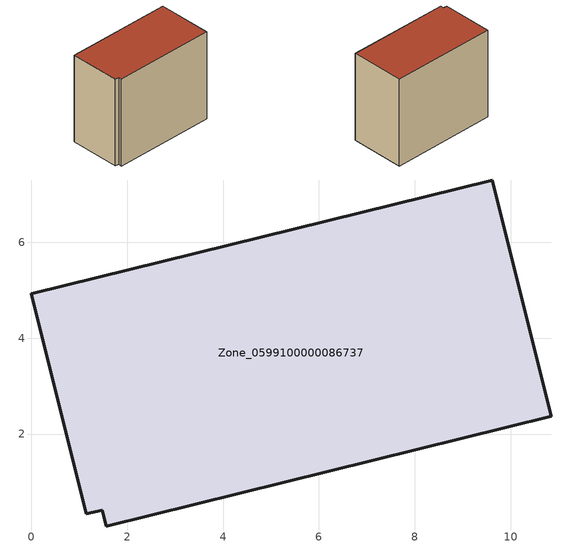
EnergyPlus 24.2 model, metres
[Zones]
Zone_0599100000086737
 floor ground (C_G): 1.14,0.34 0,4.93 9.62,7.3 10.85,2.37 1.56,0.08 1.48,0.41 z0
 wall outside (C_F): 9.62,7.3 0,4.93 1.14,0.34 1.48,0.41 1.56,0.08 10.85,2.37 9.62,7.3 z0:8.54
 roof outside (C_R): 0,4.93 1.14,0.34 1.48,0.41 1.56,0.08 10.85,2.37 9.62,7.3 z8.54
[BUILDING]
Pand.0599100000086737: North Axis=0; Terrain=City; Loads Convergence Tolerance Value=0.04; Temperature Convergence Tolerance Value=0.4; Solar Distribution=FullExterior; Maximum Number of Warmup Days=25; Minimum Number of Warmup Days=1
[Site:Location]
Rotterdam.The.Hague.AP_ZH_NLD Design_Conditions: Latitude=51.96; Longitude=4.45; Time Zone=1; Elevation=-4.5
[SITE:GROUNDTEMPERATURE:BUILDINGSURFACE]
18, 18, 18, 18, 18, 18, 18, 18, 18, 18, 18, 18
[MATERIAL] Thermal Absorptance=0.9; Solar Absorptance=0.7; Visible Absorptance=0.7
Name | Roughness | Thickness | Conductivity | Density | Specific Heat
G.TC.1975-1991 | MediumSmooth | 0.15 | 0.288461 | 540 | 1210
F.TC.1975-1991 | Rough | 0.3 | 0.230769 | 1920 | 840
R.TC.1975-1991 | MediumRough | 0.2 | 0.153846 | 1500 | 1000
[CONSTRUCTION]
C_G: G.TC.1975-1991
C_F: F.TC.1975-1991
C_R: R.TC.1975-1991
[ZONE]
Zone_0599100000086737: Type=1; Multiplier=1; Ceiling Height=Autocalculate; Volume=Autocalculate; Floor Area=autocalculate; Part of Total Floor Area=Yes
[ZONEINFILTRATION:DESIGNFLOWRATE]
Infil_Zone_0599100000086737: Zone or ZoneList or Space or SpaceList=Zone_0599100000086737; Schedule=AlwaysOn; Design Flow Rate Calculation Method=Flow/Area; Flow Rate per Floor Area=0.003; Constant Term Coefficient=1; Temperature Term Coefficient=0; Velocity Term Coefficient=0; Velocity Squared Term Coefficient=0
[HVACTEMPLATE:ZONE:IDEALLOADSAIRSYSTEM]
Zone_0599100000086737: Maximum Heating Supply Air Temperature=50; Minimum Cooling Supply Air Temperature=13; Maximum Heating Supply Air Humidity Ratio=0.0156; Minimum Cooling Supply Air Humidity Ratio=0.0077; Heating Limit=NoLimit; Cooling Limit=NoLimit; Dehumidification Control Type=ConstantSensibleHeatRatio; Cooling Sensible Heat Ratio=0.7; Dehumidification Setpoint=60; Humidification Control Type=None; Humidification Setpoint=30; Outdoor Air Method=None; Outdoor Air Flow Rate per Person=0.00944; Outdoor Air Flow Rate per Zone Floor Area=0; Outdoor Air Flow Rate per Zone=0; Demand Controlled Ventilation Type=None; Outdoor Air Economizer Type=NoEconomizer; Heat Recovery Type=None; Sensible Heat Recovery Effectiveness=0.7; Latent Heat Recovery Effectiveness=0.65
[ZONECONTROL:THERMOSTAT]
ThermostatControl_Zone_0599100000086737: Zone or ZoneList=Zone_0599100000086737; Control Type Schedule=DualSetpointControlType; Control 1=Thermostat_Zone_0599100000086737; Temperature Difference Between Cutout And Setpoint=0
[THERMOSTATSETPOINT:DUALSETPOINT]
Thermostat_Zone_0599100000086737: Heating Setpoint Temperature Schedule=HeatingSetpoint_Zone_0599100000086737; Cooling Setpoint Temperature Schedule=CoolingSetpoint_Zone_0599100000086737
[SCHEDULE:COMPACT]
HeatingSetpoint_Zone_0599100000086737: Through: 12/31, For: AllDays, Until: 24:00, 21
CoolingSetpoint_Zone_0599100000086737: Through: 12/31, For: AllDays, Until: 24:00, 24
DualSetpointControlType: Through: 12/31, For: AllDays, Until: 24:00, 4
AlwaysOn: Through: 12/31, For: AllDays, Until: 24:00, 1
